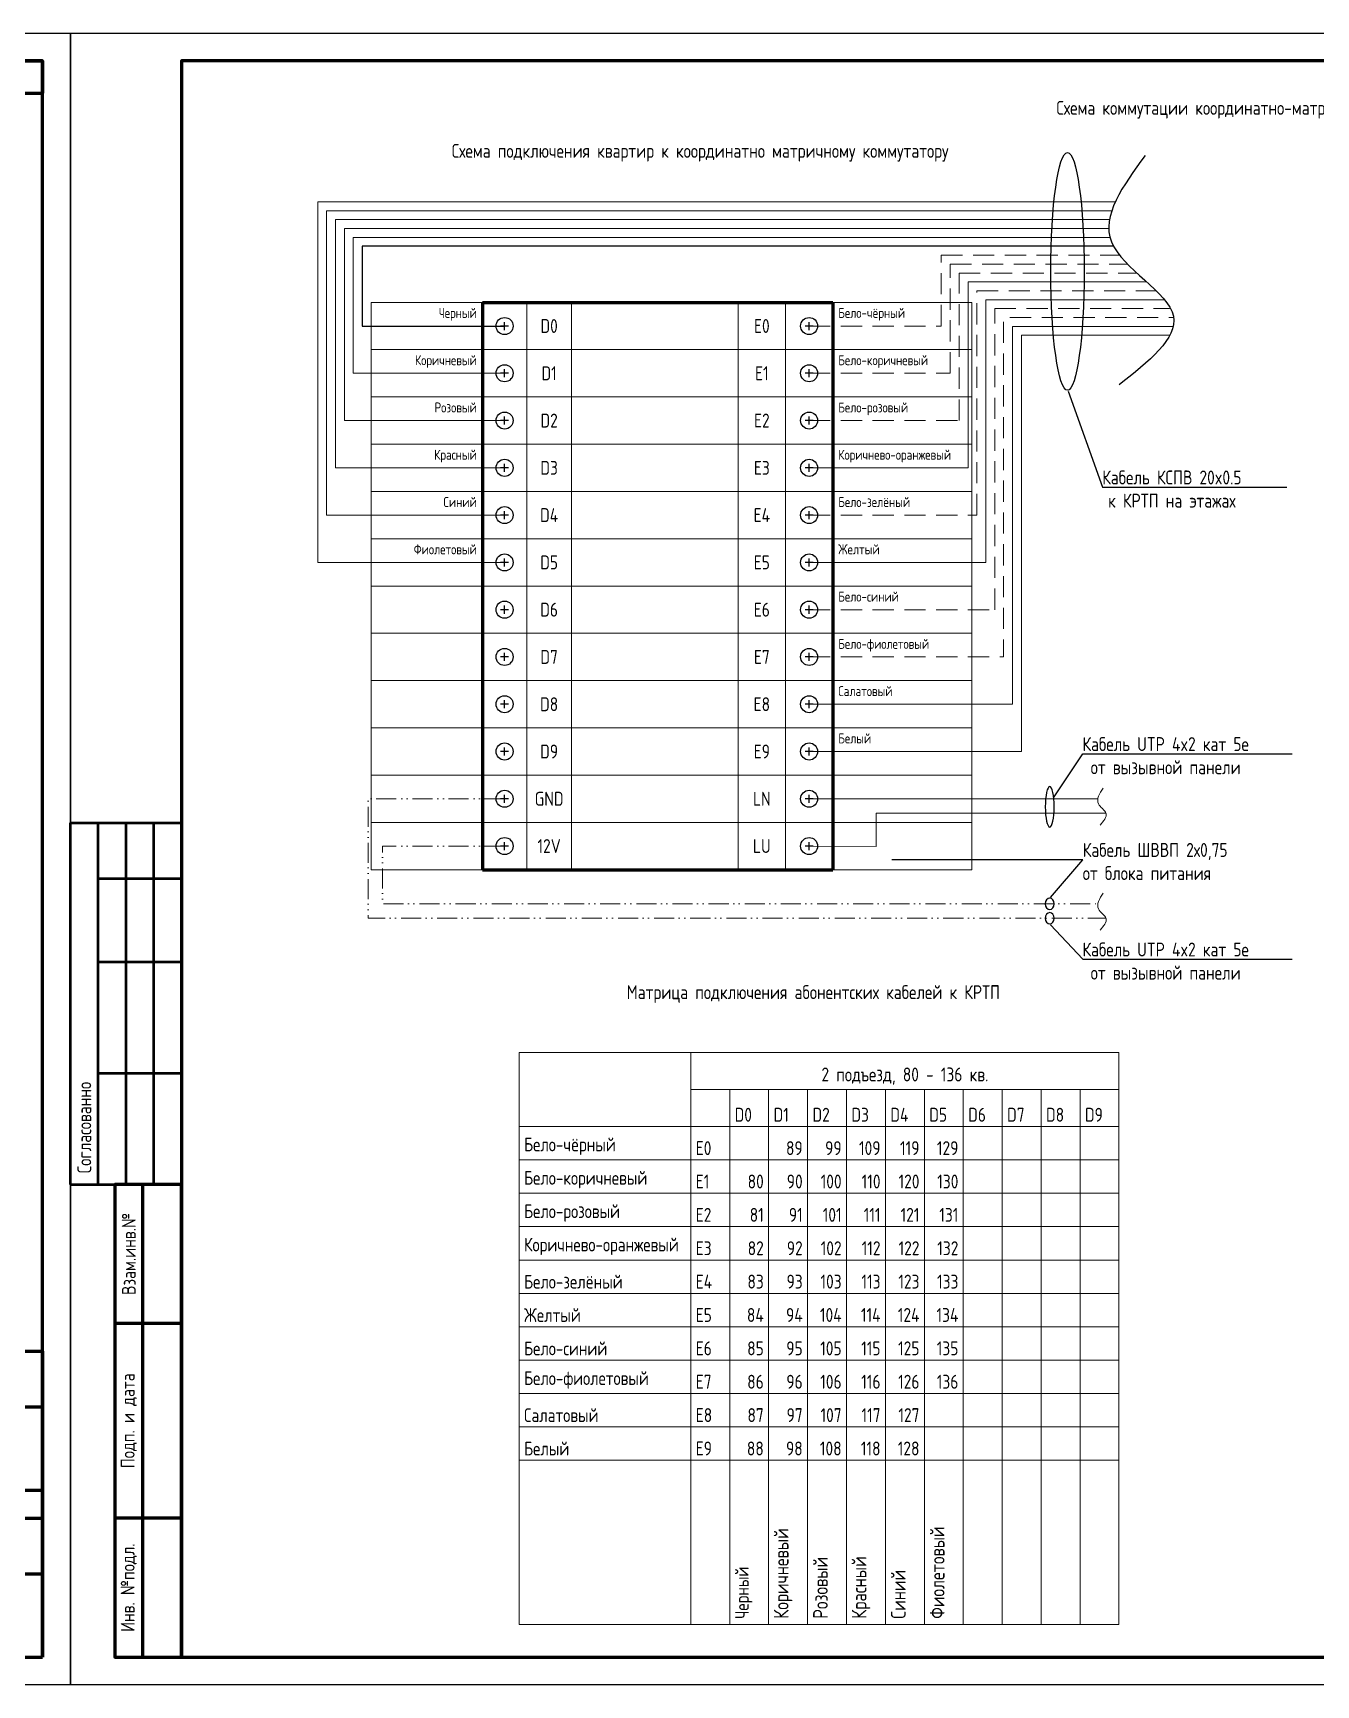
# Model space of a CAD drawing. Header units: millimetres. Extents: x -211 to 10565, y -2293 to 2244.
# Drawn here: x 1974.1 to 2204.8, y 1947.1 to 2244.1 of the extents above; entities that cross this region are included whole.
import ezdxf
from ezdxf import colors
from ezdxf.entities.mleader import LeaderData, LeaderLine
from ezdxf.math import Vec2, Vec3

# ---------------------------------------------------------------- set-up
doc = ezdxf.new("R2010")
doc.units = ezdxf.units.MM
doc.linetypes.add('ACAD_ISO12W100', pattern=[21, 12, -3, 0, -3, 0, -3])
doc.linetypes.add('штриховая', pattern=[19.05, 12.7, -6.35])
doc.layers.add('(034) Оформление_0', color=7, linetype='Continuous', lineweight=9)
for name, color, linetype in [('_', 7, 'Continuous'), ('Планы', 7, 'Continuous'), ('Текст и таблицы', 7, 'Continuous')]:
    doc.layers.add(name, color=color, linetype=linetype)
doc.layers.add('ВЭ', color=7, linetype='Continuous', plot=False)
doc.styles.get("Standard").update_dxf_attribs({"font": 'gost.TTF'})

# ---------------------------------------------------------------- blocks, each defined once
blk = doc.blocks.new('Клема')
at = {"layer": 'Текст и таблицы'}
for p, q in [((0.72, 0), (-0.72, 0)), ((0, -0.72), (0, 0.72))]:
    blk.add_line(p, q, dxfattribs=at)
blk.add_circle((0, 0), 1.53, dxfattribs=at)
blk = doc.blocks.new('*T348')
at = {"layer": '(034) Оформление_0', "lineweight": 60, "transparency": 16777216}
for p, q in [((20, 0), (83, 0)), ((20, 0), (20, -102)), ((83, 0), (83, -102)), ((20, -102), (83, -102))]:
    blk.add_line(p, q, dxfattribs=at)
at = {"layer": '(034) Оформление_0', "lineweight": 9, "transparency": 16777216}
for p, q in [((28, 0), (28, -102)), ((36, 0), (36, -102)), ((66, 0), (66, -102)), ((74.5, 0), (74.5, -102)), ((20, -8.5), (83, -8.5)), ((20, -17), (83, -17)), ((20, -25.5), (83, -25.5)), ((20, -34), (83, -34)), ((20, -42.5), (83, -42.5)), ((20, -51), (83, -51)), ((20, -59.5), (83, -59.5)), ((20, -68), (83, -68)), ((20, -76.5), (83, -76.5)), ((20, -85), (83, -85)), ((20, -93.5), (83, -93.5))]:
    blk.add_line(p, q, dxfattribs=at)
at = {"layer": 'Defpoints', "color": 8, "linetype": 'ByBlock', "lineweight": 0, "transparency": 16777216}
for p, q in [((0, 0), (20, 0)), ((0, 0), (0, -102)), ((83, 0), (108, 0)), ((108, 0), (108, -102)), ((0, -8.5), (20, -8.5)), ((83, -8.5), (108, -8.5)), ((0, -17), (20, -17)), ((83, -17), (108, -17)), ((0, -25.5), (20, -25.5)), ((83, -25.5), (108, -25.5)), ((0, -34), (20, -34)), ((83, -34), (108, -34)), ((0, -42.5), (20, -42.5)), ((83, -42.5), (108, -42.5)), ((0, -51), (20, -51)), ((83, -51), (108, -51)), ((0, -59.5), (20, -59.5)), ((83, -59.5), (108, -59.5)), ((0, -68), (20, -68)), ((83, -68), (108, -68)), ((0, -76.5), (20, -76.5)), ((83, -76.5), (108, -76.5)), ((0, -85), (20, -85)), ((83, -85), (108, -85)), ((0, -93.5), (20, -93.5)), ((83, -93.5), (108, -93.5)), ((0, -102), (20, -102)), ((83, -102), (108, -102))]:
    blk.add_line(p, q, dxfattribs=at)
at = {"layer": '(034) Оформление_0', "color": 0, "transparency": 16777216}
for p in [(24, -4.25), (78.75, -4.25), (24, -12.75), (78.75, -12.75), (24, -21.25), (78.75, -21.25), (24, -29.75), (78.75, -29.75), (24, -38.25), (78.75, -38.25), (24, -46.75), (78.75, -46.75), (24, -55.25), (78.75, -55.25), (24, -63.75), (78.75, -63.75), (24, -72.25), (78.75, -72.25), (24, -80.75), (78.75, -80.75), (24, -89.25), (78.75, -89.25), (24, -97.75), (78.75, -97.75)]:
    blk.add_blockref('Клема', p, dxfattribs=at)
for s, insert, char_height, width, attachment_point in [('{\\fGOST|b0|i0|c0;Черный', (19, -1), 1.8, 18, 3), ('{\\fGOST|b0|i0|c0;Бело-чёрный', (84, -1), 1.8, 23, 1), ('D0', (32, -4.25), 2.5, 8, 5), ('E0', (70.25, -4.25), 2.5, 8.5, 5), ('{\\fGOST|b0|i0|c0;Коричневый', (19, -9.5), 1.8, 18, 3), ('D1', (32, -12.75), 2.5, 8, 5), ('E1', (70.25, -12.75), 2.5, 8.5, 5), ('{\\fGOST|b0|i0|c0;Бело-коричневый', (84, -9.5), 1.8, 23, 1), ('{\\fGOST|b0|i0|c0;Розовый', (19, -18), 1.8, 18, 3), ('D2', (32, -21.25), 2.5, 8, 5), ('E2', (70.25, -21.25), 2.5, 8.5, 5), ('{\\fGOST|b0|i0|c0;Бело-розовый', (84, -18), 1.8, 23, 1), ('{\\fGOST|b0|i0|c0;Красный', (19, -26.5), 1.8, 18, 3), ('{\\fGOST|b0|i0|c0;Коричнево-оранжевый', (84, -26.5), 1.8, 23, 1), ('D3', (32, -29.75), 2.5, 8, 5), ('E3', (70.25, -29.75), 2.5, 8.5, 5), ('{\\fGOST|b0|i0|c0;Синий', (19, -35), 1.8, 18, 3), ('{\\fGOST|b0|i0|c0;Бело-зелёный', (84, -35), 1.8, 23, 1), ('D4', (32, -38.25), 2.5, 8, 5), ('E4', (70.25, -38.25), 2.5, 8.5, 5), ('{\\fGOST|b0|i0|c0;Фиолетовый', (19, -43.5), 1.8, 18, 3), ('{\\fGOST|b0|i0|c0;Желтый', (84, -43.5), 1.8, 23, 1), ('D5', (32, -46.75), 2.5, 8, 5), ('E5', (70.25, -46.75), 2.5, 8.5, 5), ('{\\fGOST|b0|i0|c0;', (19, -52), 1.8, 18, 3), ('{\\fGOST|b0|i0|c0;Бело-синий', (84, -52), 1.8, 23, 1), ('D6', (32, -55.25), 2.5, 8, 5), ('E6', (70.25, -55.25), 2.5, 8.5, 5), ('{\\fGOST|b0|i0|c0;', (19, -60.5), 1.8, 18, 3), ('{\\fGOST|b0|i0|c0;Бело-фиолетовый', (84, -60.5), 1.8, 23, 1), ('D7', (32, -63.75), 2.5, 8, 5), ('E7', (70.25, -63.75), 2.5, 8.5, 5), ('{\\fGOST|b0|i0|c0;', (19, -69), 1.8, 18, 3), ('D8', (32, -72.25), 2.5, 8, 5), ('E8', (70.25, -72.25), 2.5, 8.5, 5), ('{\\fGOST|b0|i0|c0;Салатовый', (84, -69), 1.8, 23, 1), ('{\\fGOST|b0|i0|c0;', (19, -77.5), 1.8, 18, 3), ('D9', (32, -80.75), 2.5, 8, 5), ('E9', (70.25, -80.75), 2.5, 8.5, 5), ('{\\fGOST|b0|i0|c0;Белый', (84, -77.5), 1.8, 23, 1), ('GND', (32, -89.25), 2.5, 8, 5), ('LN', (70.25, -89.25), 2.5, 8.5, 5), ('12V', (32, -97.75), 2.5, 8, 5), ('LU', (70.25, -97.75), 2.5, 8.5, 5)]:
    blk.add_mtext(s, dxfattribs=dict(at, insert=insert, char_height=char_height, width=width, attachment_point=attachment_point))
blk = doc.blocks.new('*T447')
at = {"layer": '(034) Оформление_0', "lineweight": 60, "transparency": 16777216}
for p, q in [((0, 0), (185, 0)), ((0, 0), (0, -55)), ((10, 0), (10, -25)), ((20, 0), (20, -55)), ((30, 0), (30, -25)), ((40, 0), (40, -55)), ((55, 0), (55, -55)), ((65, 0), (65, -55)), ((185, 0), (185, -55)), ((65, -10), (185, -10)), ((0, -20), (65, -20)), ((0, -25), (185, -25)), ((135, -25), (135, -55)), ((150, -25), (150, -40)), ((165, -25), (165, -40)), ((135, -30), (185, -30)), ((65, -40), (185, -40)), ((0, -55), (185, -55))]:
    blk.add_line(p, q, dxfattribs=at)
at = {"layer": '(034) Оформление_0', "transparency": 16777216}
for p, q in [((0, -5), (65, -5)), ((0, -10), (65, -10)), ((0, -15), (65, -15)), ((0, -30), (65, -30)), ((0, -35), (65, -35)), ((0, -40), (65, -40)), ((0, -45), (65, -45)), ((0, -50), (65, -50))]:
    blk.add_line(p, q, dxfattribs=at)
at = {"layer": '(034) Оформление_0', "color": 0, "lineweight": 60, "transparency": 16777216, "attachment_point": 5}
for s, insert, char_height, width in [('2022', (60, -2.5), 2.5, 10), ('{\\fGOST|b0|i0|c0;12-2022-Н/22-ЛГ', (125, -5), 4, 120), ('{\\fGOST|b0|i0|c0;Модернизация мультисервисной сети кабельного вещания и передачи данных с использованием технологий FTTB в городе Новосибирск', (125, -17.5), 2.5, 120), ('Изм.', (5, -22.5), 2.5, 10), ('Кол. уч.', (15, -22.5), 2.5, 10), ('Лист', (25, -22.5), 2.5, 10), ('№ док.', (35, -22.5), 2.5, 10), ('Подп.', (47.5, -22.5), 2.5, 15), ('Дата', (60, -22.5), 2.5, 10), ('Стадия', (142.5, -27.5), 2.5, 15), ('Лист', (157.5, -27.5), 2.5, 15), ('Листов', (175, -27.5), 2.5, 20), ('{\\fGOST|b0|i0|c0;Подключение жилых домов ул. Олеко Дундича, 15, ул. 25 лет Октября, 14;16/1; 16;18; 18/1; 20/1; 20/2', (100, -32.5), 2.5, 70), ('Р', (142.5, -35), 2.82, 15), ('{\\fGOST|b0|i0|c0;', (160, -47.5), 3, 50)]:
    blk.add_mtext(s, dxfattribs=dict(at, insert=insert, char_height=char_height, width=width))
blk = doc.blocks.new('*U446')
at = {"layer": '(034) Оформление_0'}
h = blk.add_hatch(color=256, dxfattribs=at)
h.dxf.hatch_style = 1
edge = h.paths.add_edge_path()
edge.add_arc((-16.96, 7.3), 1, 180, 270, ccw=False)
edge.add_line((-17.96, 7.3), (-17.96, 9.28))
edge.add_arc((-16.96, 9.28), 1, 90, 180, ccw=False)
edge.add_line((-16.96, 10.28), (-14.55, 10.28))
edge.add_arc((-14.55, 9.28), 1, 0, 90, ccw=False)
edge.add_line((-13.55, 9.28), (-13.55, 7.3))
edge.add_arc((-14.55, 7.3), 1, -90, 0, ccw=False)
edge.add_line((-14.55, 6.3), (-16.96, 6.3))
edge = h.paths.add_edge_path()
edge.add_line((-30.35, 4.79), (-31.65, 4.79))
edge.add_arc((-31.65, 5.79), 1, 180, 270, ccw=False)
edge.add_line((-32.65, 5.79), (-32.65, 7.76))
edge.add_arc((-31.65, 7.76), 1, 90, 180, ccw=False)
edge.add_line((-31.65, 8.76), (-27.84, 8.76))
edge.add_arc((-27.84, 7.76), 1, 0, 90, ccw=False)
edge.add_line((-26.84, 7.76), (-26.84, 5.79))
edge.add_arc((-27.84, 5.79), 1, 270, 360, ccw=False)
edge.add_line((-27.84, 4.79), (-29.13, 4.79))
edge.add_line((-29.13, 4.79), (-29.13, 4.46))
edge.add_line((-29.13, 4.46), (-30.35, 4.46))
edge.add_line((-30.35, 4.46), (-30.35, 4.79))
edge = h.paths.add_edge_path()
edge.add_arc((-36.61, 5.79), 1, 180, 270, ccw=False)
edge.add_line((-37.61, 5.79), (-37.61, 7.76))
edge.add_arc((-36.61, 7.76), 1, 90, 180, ccw=False)
edge.add_line((-36.61, 8.76), (-34.2, 8.76))
edge.add_arc((-34.2, 7.76), 1, 0, 90, ccw=False)
edge.add_line((-33.2, 7.76), (-33.2, 5.79))
edge.add_arc((-34.2, 5.79), 1, -90, 0, ccw=False)
edge.add_line((-34.2, 4.79), (-36.61, 4.79))
h.paths.add_polyline_path([(-12.99, 6.29), (-11.77, 6.29), (-11.77, 8.73), (-10.81, 7.61), (-9.85, 8.73), (-9.85, 6.29), (-8.63, 6.29), (-8.63, 10.28), (-9.86, 10.28), (-10.81, 9.16), (-11.76, 10.28), (-12.99, 10.28)])
h.paths.add_polyline_path([(-22.53, 5.91), (-8.58, 5.91), (-8.58, 4.79), (-22.53, 4.79)])
h.paths.add_polyline_path([(-16.69, 7.39), (-14.82, 7.39), (-14.82, 9.19), (-16.69, 9.19)], flags=16)
h.paths.add_polyline_path([(-18.51, 10.18), (-19.71, 8.39), (-18.51, 6.3), (-19.78, 6.3), (-20.98, 8.39), (-19.78, 10.18)])
h.paths.add_polyline_path([(-25.24, 7.22), (-24.02, 7.22), (-24.02, 4.79), (-25.24, 4.79)])
h.paths.add_polyline_path([(-26.5, 8.76), (-22.76, 8.76), (-22.76, 7.65), (-26.5, 7.65)], flags=17)
h.paths.add_polyline_path([(-29.13, 5.97), (-28.02, 5.97), (-28.02, 7.58), (-31.47, 7.58), (-31.47, 5.97), (-30.35, 5.97), (-30.35, 7.22), (-29.13, 7.22)], flags=16)
h.paths.add_polyline_path([(-36.34, 5.87), (-34.47, 5.87), (-34.47, 7.68), (-36.34, 7.68)], flags=16)
h.paths.add_polyline_path([(-40.34, 8.76), (-40.34, 5.84), (-37.9, 5.84), (-37.9, 4.79), (-41.42, 4.79), (-41.42, 8.76)])
edge = h.paths.add_edge_path()
edge.add_line((-22.53, 9.12), (-41.42, 9.12))
edge.add_line((-41.42, 9.12), (-41.42, 9.65))
edge.add_arc((-40.92, 9.65), 0.5, 90, 180, ccw=False)
edge.add_line((-40.92, 10.15), (-21.29, 10.15))
edge.add_line((-21.29, 10.15), (-21.29, 6.3))
edge.add_line((-21.29, 6.3), (-22.53, 6.3))
edge.add_line((-22.53, 6.3), (-22.53, 9.12))
for points in [[(-22.53, 9.12), (-41.42, 9.12), (-41.42, 9.65, -0.414214), (-40.92, 10.15), (-21.29, 10.15)], [(-16.96, 6.3, -0.414214), (-17.96, 7.3), (-17.96, 9.28, -0.414214), (-16.96, 10.28), (-14.55, 10.28, -0.414214), (-13.55, 9.28), (-13.55, 7.3, -0.414214), (-14.55, 6.3), (-16.96, 6.3)], [(-36.61, 4.79, -0.414214), (-37.61, 5.79), (-37.61, 7.76, -0.414214), (-36.61, 8.76), (-34.2, 8.76, -0.414214), (-33.2, 7.76), (-33.2, 5.79, -0.414214), (-34.2, 4.79), (-36.61, 4.79)]]:
    blk.add_lwpolyline(points, format="xyb", dxfattribs=at)
for points in [[(-21.29, 10.15), (-21.29, 6.3), (-22.53, 6.3), (-22.53, 9.12)], [(-40.34, 8.76), (-40.34, 5.84), (-37.9, 5.84), (-37.9, 4.79), (-41.42, 4.79), (-41.42, 8.76), (-40.34, 8.76)]]:
    blk.add_lwpolyline(points, dxfattribs=at)
for points in [[(-18.51, 10.18), (-19.71, 8.39), (-18.51, 6.3), (-19.78, 6.3), (-20.98, 8.39), (-19.78, 10.18)], [(-16.69, 7.39), (-14.82, 7.39), (-14.82, 9.19), (-16.69, 9.19)], [(-12.99, 6.29), (-11.77, 6.29), (-11.77, 8.73), (-10.81, 7.61), (-9.85, 8.73), (-9.85, 6.29), (-8.63, 6.29), (-8.63, 10.28), (-9.86, 10.28), (-10.81, 9.16), (-11.76, 10.28), (-12.99, 10.28)], [(-36.34, 5.87), (-34.47, 5.87), (-34.47, 7.68), (-36.34, 7.68)], [(-29.13, 5.97), (-28.02, 5.97), (-28.02, 7.58), (-31.47, 7.58), (-31.47, 5.97), (-30.35, 5.97), (-30.35, 7.22), (-29.13, 7.22)], [(-26.5, 8.76), (-22.76, 8.76), (-22.76, 7.65), (-26.5, 7.65)], [(-25.24, 7.22), (-24.02, 7.22), (-24.02, 4.79), (-25.24, 4.79)], [(-22.53, 5.91), (-8.58, 5.91), (-8.58, 4.79), (-22.53, 4.79)]]:
    blk.add_lwpolyline(points, close=True, dxfattribs=at)
blk.add_lwpolyline([(-30.35, 4.79), (-31.65, 4.79, -0.414214), (-32.65, 5.79), (-32.65, 7.76, -0.414214), (-31.65, 8.76), (-27.84, 8.76, -0.414214), (-26.84, 7.76), (-26.84, 5.79, -0.414214), (-27.84, 4.79), (-29.13, 4.79), (-29.13, 4.46), (-30.35, 4.46)], format="xyb", close=True, dxfattribs=at)
blk.add_blockref('*T447', (-185, 55))
blk = doc.blocks.new('*T314')
at = {"layer": '(034) Оформление_0', "color": 0, "lineweight": 50, "transparency": 16777216}
for p, q in [((0, 0), (0, 65)), ((0, 65), (20, 65)), ((5, 0), (5, 65)), ((10, 0), (10, 65)), ((15, 0), (15, 65)), ((20, 0), (20, 65)), ((5, 55), (20, 55)), ((5, 40), (20, 40)), ((5, 20), (20, 20)), ((0, 0), (20, 0))]:
    blk.add_line(p, q, dxfattribs=at)
at = {"layer": '(034) Оформление_0', "color": 0, "transparency": 16777216, "insert": (2.5, 2), "char_height": 2.5, "width": 61, "attachment_point": 4, "rotation": 90}
blk.add_mtext('Согласованно', dxfattribs=at)
blk = doc.blocks.new('*T315')
at = {"lineweight": 60, "transparency": 16777216}
for p, q in [((0, 0), (9.69, 0)), ((0, 0), (0, -5.814)), ((9.69, 0), (9.69, -5.814)), ((0, -5.814), (9.69, -5.814))]:
    blk.add_line(p, q, dxfattribs=at)
at = {"color": 0, "transparency": 16777216, "insert": (4.845, -2.907), "char_height": 2.5, "width": 9.69, "attachment_point": 5}
blk.add_mtext('#', dxfattribs=at)
blk = doc.blocks.new('*U313')
at = {"layer": '(034) Оформление_0', "lineweight": 60}
for p, q in [((13, 5), (13, 90)), ((20, 65), (8, 65)), ((20, 30), (8, 30))]:
    blk.add_line(p, q, dxfattribs=at)
at = {"layer": '(034) Оформление_0'}
blk.add_lwpolyline([(420, 297), (0, 297), (0, 0), (420, 0)], close=True, dxfattribs=at)
at = {"layer": '(034) Оформление_0', "lineweight": 60}
for points in [[(415, 5), (415, 292), (20, 292), (20, 5)], [(20, 90), (8, 90), (8, 5), (20, 5)]]:
    blk.add_lwpolyline(points, close=True, dxfattribs=at)
for name, p in [('*T315', (405.31, 292)), ('*T314', (0, 90)), ('*U446', (415, 5))]:
    blk.add_blockref(name, p)
at = {"layer": '(034) Оформление_0', "char_height": 2.5, "attachment_point": 5, "rotation": 90}
for s, insert in [('Взам.инв.№', (10.5, 77.5)), ('Подп. и дата', (10.5, 47.5)), ('Инв. №подл.', (10.5, 17.5))]:
    blk.add_mtext(s, dxfattribs=dict(at, insert=insert))
at = {"insert": (397.5, 2.5), "char_height": 2.5, "width": 35, "attachment_point": 5}
blk.add_mtext('Формат А3', dxfattribs=at)
blk = doc.blocks.new('*T317')
at = {"layer": '(034) Оформление_0', "color": 0, "lineweight": 50, "transparency": 16777216}
for p, q in [((0, 0), (0, 65)), ((0, 65), (20, 65)), ((5, 0), (5, 65)), ((10, 0), (10, 65)), ((15, 0), (15, 65)), ((20, 0), (20, 65)), ((5, 55), (20, 55)), ((5, 40), (20, 40)), ((5, 20), (20, 20)), ((0, 0), (20, 0))]:
    blk.add_line(p, q, dxfattribs=at)
at = {"layer": '(034) Оформление_0', "color": 0, "transparency": 16777216, "insert": (2.5, 2), "char_height": 2.5, "width": 61, "attachment_point": 4, "rotation": 90}
blk.add_mtext('Согласованно', dxfattribs=at)
blk = doc.blocks.new('*T318')
at = {"lineweight": 60, "transparency": 16777216}
for p, q in [((0, 0), (9.69, 0)), ((0, 0), (0, -5.814)), ((9.69, 0), (9.69, -5.814)), ((0, -5.814), (9.69, -5.814))]:
    blk.add_line(p, q, dxfattribs=at)
at = {"color": 0, "transparency": 16777216, "insert": (4.845, -2.907), "char_height": 2.5, "width": 9.69, "attachment_point": 5}
blk.add_mtext('#', dxfattribs=at)
blk = doc.blocks.new('*U316')
at = {"layer": '(034) Оформление_0', "lineweight": 60}
for p, q in [((13, 5), (13, 90)), ((20, 65), (8, 65)), ((20, 30), (8, 30))]:
    blk.add_line(p, q, dxfattribs=at)
at = {"layer": '(034) Оформление_0'}
blk.add_lwpolyline([(420, 297), (0, 297), (0, 0), (420, 0)], close=True, dxfattribs=at)
at = {"layer": '(034) Оформление_0', "lineweight": 60}
for points in [[(415, 5), (415, 292), (20, 292), (20, 5)], [(20, 90), (8, 90), (8, 5), (20, 5)]]:
    blk.add_lwpolyline(points, close=True, dxfattribs=at)
for name, p in [('*T318', (405.31, 292)), ('*T317', (0, 90)), ('*U446', (415, 5))]:
    blk.add_blockref(name, p)
at = {"layer": '(034) Оформление_0', "char_height": 2.5, "attachment_point": 5, "rotation": 90}
for s, insert in [('Взам.инв.№', (10.5, 77.5)), ('Подп. и дата', (10.5, 47.5)), ('Инв. №подл.', (10.5, 17.5))]:
    blk.add_mtext(s, dxfattribs=dict(at, insert=insert))
at = {"insert": (397.5, 2.5), "char_height": 2.5, "width": 35, "attachment_point": 5}
blk.add_mtext('Формат А3', dxfattribs=at)
blk = doc.blocks.new('*T342')
at = {"layer": '(034) Оформление_0', "lineweight": 9, "transparency": 16777216}
for p, q in [((0, 0), (30.87, 0)), ((0, 0), (0, -102.8)), ((107.87, 0), (107.87, -102.8)), ((30.87, -6.65), (30.87, -13.3)), ((37.87, -6.65), (107.87, -6.65)), ((51.87, -6.65), (51.87, -102.8)), ((58.87, -6.65), (58.87, -102.8)), ((65.87, -6.65), (65.87, -102.8)), ((72.87, -6.65), (72.87, -102.8)), ((79.87, -6.65), (79.87, -102.8)), ((86.87, -6.65), (86.87, -102.8)), ((93.87, -6.65), (93.87, -102.8)), ((100.87, -6.65), (100.87, -102.8)), ((0, -13.3), (30.87, -13.3)), ((37.87, -13.3), (107.87, -13.3)), ((44.87, -13.3), (44.87, -102.8)), ((0, -19.3), (30.87, -19.3)), ((93.87, -19.3), (107.87, -19.3)), ((0, -25.3), (37.87, -25.3)), ((37.87, -25.3), (37.87, -31.3)), ((93.87, -25.3), (107.87, -25.3)), ((0, -31.3), (30.87, -31.3)), ((93.87, -31.3), (107.87, -31.3)), ((0, -37.3), (37.87, -37.3)), ((93.87, -37.3), (107.87, -37.3)), ((0, -43.3), (30.87, -43.3)), ((93.87, -43.3), (107.87, -43.3)), ((0, -49.3), (37.87, -49.3)), ((93.87, -49.3), (107.87, -49.3)), ((0, -55.3), (30.87, -55.3)), ((93.87, -55.3), (107.87, -55.3)), ((0, -61.3), (37.87, -61.3)), ((93.87, -61.3), (107.87, -61.3)), ((0, -67.3), (30.87, -67.3)), ((93.87, -67.3), (107.87, -67.3)), ((0, -73.3), (44.87, -73.3)), ((30.87, -73.3), (30.87, -102.8)), ((37.87, -73.3), (37.87, -102.8)), ((93.87, -73.3), (107.87, -73.3)), ((0, -102.8), (107.87, -102.8))]:
    blk.add_line(p, q, dxfattribs=at)
at = {"layer": '(034) Оформление_0', "lineweight": 15, "transparency": 16777216}
for p, q in [((30.87, 0), (107.87, 0)), ((30.87, 0), (30.87, -6.65)), ((30.87, -6.65), (37.87, -6.65)), ((37.87, -6.65), (37.87, -25.3)), ((44.87, -6.65), (44.87, -13.3)), ((30.87, -13.3), (37.87, -13.3)), ((30.87, -13.3), (30.87, -73.3)), ((30.87, -19.3), (93.87, -19.3)), ((37.87, -25.3), (93.87, -25.3)), ((30.87, -31.3), (93.87, -31.3)), ((37.87, -31.3), (37.87, -73.3)), ((37.87, -37.3), (93.87, -37.3)), ((30.87, -43.3), (93.87, -43.3)), ((37.87, -49.3), (93.87, -49.3)), ((30.87, -55.3), (93.87, -55.3)), ((37.87, -61.3), (93.87, -61.3)), ((30.87, -67.3), (93.87, -67.3)), ((44.87, -73.3), (93.87, -73.3))]:
    blk.add_line(p, q, dxfattribs=at)
at = {"layer": '(034) Оформление_0', "transparency": 16777216, "char_height": 2.5}
for s, insert, width, attachment_point in [('2 подъезд, 80 - 136 кв.', (69.37, -5.77), 75.2452, 8), ('D0', (38.75, -12.43), 5.2452, 7), ('D1', (45.75, -12.43), 5.2452, 7), ('D2', (52.75, -12.43), 5.2452, 7), ('D3', (59.75, -12.43), 5.2452, 7), ('D4', (66.75, -12.43), 5.2452, 7), ('D5', (73.75, -12.43), 5.2452, 7), ('D6', (80.75, -12.43), 5.2452, 7), ('D7', (87.75, -12.43), 5.2452, 7), ('D8', (94.75, -12.43), 5.2452, 7), ('D9', (101.75, -12.43), 5.2452, 7), ('E0', (31.75, -18.43), 5.2452, 7), ('89', (50.99, -18.43), 5.2452, 9), ('99', (57.99, -18.43), 5.2452, 9), ('109', (64.99, -18.43), 5.2452, 9), ('119', (71.99, -18.43), 5.2452, 9), ('129', (78.99, -18.43), 5.2452, 9), ('E1', (31.75, -24.43), 5.2452, 7), ('80', (43.99, -24.43), 5.2452, 9), ('90', (50.99, -24.43), 5.2452, 9), ('100', (57.99, -24.43), 5.2452, 9), ('110', (64.99, -24.43), 5.2452, 9), ('120', (71.99, -24.43), 5.2452, 9), ('130', (78.99, -24.43), 5.2452, 9), ('E2', (31.75, -30.43), 5.2452, 7), ('81', (43.99, -30.43), 5.2452, 9), ('91', (50.99, -30.43), 5.2452, 9), ('101', (57.99, -30.43), 5.2452, 9), ('111', (64.99, -30.43), 5.2452, 9), ('121', (71.99, -30.43), 5.2452, 9), ('131', (78.99, -30.43), 5.2452, 9), ('E3', (31.75, -36.43), 5.2452, 7), ('82', (43.99, -36.43), 5.2452, 9), ('92', (50.99, -36.43), 5.2452, 9), ('102', (57.99, -36.43), 5.2452, 9), ('112', (64.99, -36.43), 5.2452, 9), ('122', (71.99, -36.43), 5.2452, 9), ('132', (78.99, -36.43), 5.2452, 9), ('E4', (31.75, -42.43), 5.2452, 7), ('83', (43.99, -42.43), 5.2452, 9), ('93', (50.99, -42.43), 5.2452, 9), ('103', (57.99, -42.43), 5.2452, 9), ('113', (64.99, -42.43), 5.2452, 9), ('123', (71.99, -42.43), 5.2452, 9), ('133', (78.99, -42.43), 5.2452, 9), ('E5', (31.75, -48.43), 5.2452, 7), ('84', (43.99, -48.43), 5.2452, 9), ('94', (50.99, -48.43), 5.2452, 9), ('104', (57.99, -48.43), 5.2452, 9), ('114', (64.99, -48.43), 5.2452, 9), ('124', (71.99, -48.43), 5.2452, 9), ('134', (78.99, -48.43), 5.2452, 9), ('E6', (31.75, -54.43), 5.2452, 7), ('85', (43.99, -54.43), 5.2452, 9), ('95', (50.99, -54.43), 5.2452, 9), ('105', (57.99, -54.43), 5.2452, 9), ('115', (64.99, -54.43), 5.2452, 9), ('125', (71.99, -54.43), 5.2452, 9), ('135', (78.99, -54.43), 5.2452, 9), ('E7', (31.75, -60.43), 5.2452, 7), ('86', (43.99, -60.43), 5.2452, 9), ('96', (50.99, -60.43), 5.2452, 9), ('106', (57.99, -60.43), 5.2452, 9), ('116', (64.99, -60.43), 5.2452, 9), ('126', (71.99, -60.43), 5.2452, 9), ('136', (78.99, -60.43), 5.2452, 9), ('E8', (31.75, -66.43), 5.2452, 7), ('87', (43.99, -66.43), 5.2452, 9), ('97', (50.99, -66.43), 5.2452, 9), ('107', (57.99, -66.43), 5.2452, 9), ('117', (64.99, -66.43), 5.2452, 9), ('127', (71.99, -66.43), 5.2452, 9), ('E9', (31.75, -72.43), 5.2452, 7), ('88', (43.99, -72.43), 5.2452, 9), ('98', (50.99, -72.43), 5.2452, 9), ('108', (57.99, -72.43), 5.2452, 9), ('118', (64.99, -72.43), 5.2452, 9), ('128', (71.99, -72.43), 5.2452, 9)]:
    blk.add_mtext(s, dxfattribs=dict(at, insert=insert, width=width, attachment_point=attachment_point))
at = {"layer": '(034) Оформление_0', "color": 0, "transparency": 16777216, "char_height": 2.4694, "width": 29.1168, "attachment_point": 7}
for s, insert in [('{\\fGOST|b0|i0|c0;Бело-чёрный', (0.88, -18.43)), ('{\\fGOST|b0|i0|c0;Бело-коричневый', (0.88, -24.43)), ('{\\fGOST|b0|i0|c0;Бело-розовый', (0.88, -30.43)), ('{\\fGOST|b0|i0|c0;Коричнево-оранжевый', (0.88, -36.43)), ('{\\fGOST|b0|i0|c0;Бело-зелёный', (0.88, -42.43)), ('{\\fGOST|b0|i0|c0;Желтый', (0.88, -48.43)), ('{\\fGOST|b0|i0|c0;Бело-синий', (0.88, -54.43)), ('{\\fGOST|b0|i0|c0;Бело-фиолетовый', (0.88, -60.43)), ('{\\fGOST|b0|i0|c0;Салатовый', (0.88, -66.43)), ('{\\fGOST|b0|i0|c0;Белый', (0.88, -72.43))]:
    blk.add_mtext(s, dxfattribs=dict(at, insert=insert))
at = {"layer": '(034) Оформление_0', "color": 0, "transparency": 16777216, "width": 27.5016, "attachment_point": 7, "rotation": 90}
for s, insert, char_height in [('{\\fGOST|b0|i0|c0;Коричневый', (49.16, -101.8), 2.6323), ('{\\fGOST|b0|i0|c0;Фиолетовый', (76.5, -101.8), 2.6323), ('{\\fGOST|b0|i0|c0;Розовый', (55.5, -101.8), 2.6323), ('{\\fGOST|b0|i0|c0;Красный', (63.16, -101.8), 2.6323), ('{\\fGOST|b0|i0|c0;Черный', (41.96, -101.8), 2.4694), ('{\\fGOST|b0|i0|c0;Синий', (69.5, -101.8), 2.6323), ('{\\fGOST|b0|i0|c0;', (83.5, -101.8), 2.6323), ('{\\fGOST|b0|i0|c0;', (90.5, -101.8), 2.6323), ('{\\fGOST|b0|i0|c0;', (97.5, -101.8), 2.6323), ('{\\fGOST|b0|i0|c0;', (104.5, -101.8), 2.6323)]:
    blk.add_mtext(s, dxfattribs=dict(at, insert=insert, char_height=char_height))

msp = doc.modelspace()

# ---------------------------------------------------------------- linework, layer by layer
msp.add_lwpolyline([(2288.99, 2110.69), (2288.99, 2211.06), (2194.94, 2211.06), (2168.43, 2205.77), (2033.32, 2205.77), (2033.32, 2191.44), (2058.94, 2191.44)])
at = {"layer": '_', "color": 212, "linetype": 'Continuous', "lineweight": 0, "ltscale": 0.3}
msp.add_lwpolyline([(2302.31, 2217.37), (2194.94, 2217.37)], dxfattribs=at)
at = {"layer": '_', "color": 5, "linetype": 'Continuous', "lineweight": 0, "ltscale": 0.3}
for points in [[(2302.31, 2216.67), (2194.94, 2216.67)], [(2291.79, 2110.69), (2291.79, 2213.86), (2194.94, 2213.86), (2168.13, 2212.17), (2026.92, 2212.17), (2026.92, 2157.44), (2058.94, 2157.44)]]:
    msp.add_lwpolyline(points, dxfattribs=at)
at = {"layer": '_', "color": 6, "lineweight": 0, "ltscale": 0.3}
msp.add_lwpolyline([(2292.49, 2110.69), (2292.49, 2214.56), (2194.94, 2214.56), (2168.77, 2213.77), (2025.32, 2213.77), (2025.32, 2148.94), (2058.94, 2148.94)], dxfattribs=at)
at = {"layer": '_', "color": 1, "linetype": 'Continuous', "lineweight": 0, "ltscale": 0.3}
msp.add_lwpolyline([(2291.09, 2110.69), (2291.09, 2213.16), (2194.94, 2213.16), (2167.72, 2210.57), (2028.52, 2210.57), (2028.52, 2165.94), (2058.94, 2165.94)], dxfattribs=at)
at = {"layer": '_', "color": 230, "linetype": 'Continuous', "lineweight": 0, "ltscale": 0.3}
msp.add_lwpolyline([(2290.39, 2110.69), (2290.39, 2212.46), (2194.94, 2212.46), (2167.58, 2208.97), (2030.12, 2208.97), (2030.12, 2174.44), (2058.94, 2174.44)], dxfattribs=at)
at = {"layer": '_', "color": 42, "linetype": 'Continuous', "lineweight": 0, "ltscale": 0.3}
for points in [[(2289.69, 2110.69), (2289.69, 2211.76), (2194.94, 2211.76), (2167.8, 2207.37), (2031.72, 2207.37), (2031.72, 2182.94), (2058.94, 2182.94)], [(2113.69, 2165.94), (2142.27, 2165.94), (2142.27, 2199.37), (2174.38, 2199.37), (2194.94, 2208.25), (2298.1, 2208.25), (2298.1, 2110.69)]]:
    msp.add_lwpolyline(points, dxfattribs=at)
at = {"layer": '_', "linetype": 'штриховая', "lineweight": 0, "ltscale": 0.3}
msp.add_lwpolyline([(2113.69, 2191.44), (2137.47, 2191.44), (2137.47, 2204.17), (2169.51, 2204.17), (2194.94, 2210.36), (2296, 2210.36), (2296, 2110.69)], dxfattribs=at)
at = {"layer": '_', "color": 42, "linetype": 'штриховая', "lineweight": 0, "ltscale": 0.3}
msp.add_lwpolyline([(2113.69, 2182.94), (2139.07, 2182.94), (2139.07, 2202.57), (2170.93, 2202.57), (2194.94, 2209.65), (2296.7, 2209.65), (2296.7, 2110.69)], dxfattribs=at)
at = {"layer": '_', "color": 230, "linetype": 'штриховая', "lineweight": 0, "ltscale": 0.3}
msp.add_lwpolyline([(2113.69, 2174.44), (2140.67, 2174.44), (2140.67, 2200.97), (2172.61, 2200.97), (2194.94, 2208.95), (2297.4, 2208.95), (2297.4, 2110.69)], dxfattribs=at)
at = {"layer": '_', "color": 30, "linetype": 'штриховая', "lineweight": 0, "ltscale": 0.3}
msp.add_lwpolyline([(2113.69, 2165.94), (2142.27, 2165.94), (2142.27, 2199.37), (2174.38, 2199.37), (2194.94, 2208.25), (2298.1, 2208.25), (2298.1, 2110.69)], dxfattribs=at)
at = {"layer": '_', "color": 96, "linetype": 'штриховая', "lineweight": 0, "ltscale": 0.3}
msp.add_lwpolyline([(2113.69, 2157.44), (2143.87, 2157.44), (2143.87, 2197.77), (2176.1, 2197.77), (2194.94, 2207.55), (2298.8, 2207.55), (2298.8, 2110.69)], dxfattribs=at)
at = {"layer": '_', "color": 2, "linetype": 'Continuous', "lineweight": 0, "ltscale": 0.3, "flags": 128}
msp.add_lwpolyline([(2113.69, 2148.94), (2145.47, 2148.94), (2145.47, 2196.17), (2177.6, 2196.17), (2194.94, 2206.85), (2299.5, 2206.85), (2299.5, 2110.69)], dxfattribs=at)
at = {"layer": '_', "color": 5, "linetype": 'штриховая', "lineweight": 0, "ltscale": 0.3}
msp.add_lwpolyline([(2113.69, 2140.44), (2147.07, 2140.44), (2147.07, 2194.57), (2178.7, 2194.57), (2194.94, 2206.15), (2300.21, 2206.15), (2300.21, 2110.69)], dxfattribs=at)
at = {"layer": '_', "color": 212, "linetype": 'штриховая', "lineweight": 0, "ltscale": 0.3, "flags": 128}
msp.add_lwpolyline([(2113.69, 2131.94), (2148.67, 2131.94), (2148.67, 2192.97), (2179.25, 2192.97), (2194.94, 2205.45), (2300.91, 2205.45), (2300.91, 2110.69)], dxfattribs=at)
at = {"layer": '_', "color": 3, "linetype": 'Continuous', "lineweight": 0, "ltscale": 0.3, "flags": 128}
msp.add_lwpolyline([(2113.69, 2123.44), (2150.27, 2123.44), (2150.27, 2191.37), (2179.17, 2191.37), (2194.94, 2204.75), (2301.61, 2204.75), (2301.61, 2110.69)], dxfattribs=at)
at = {"layer": '_', "linetype": 'Continuous', "lineweight": 0, "ltscale": 0.3, "flags": 128}
for points in [[(2113.69, 2114.94), (2151.87, 2114.94), (2151.87, 2189.77), (2178.56, 2189.77), (2194.94, 2204.05), (2302.31, 2204.05), (2302.31, 2110.69)], [(2113.69, 2106.44), (2165.63, 2106.44)], [(2113.69, 2097.94), (2125.78, 2097.86), (2125.78, 2103.84), (2167.08, 2103.84)]]:
    msp.add_lwpolyline(points, dxfattribs=at)
at = {"layer": '_', "color": 30, "linetype": 'ACAD_ISO12W100', "lineweight": 0, "ltscale": 0.3, "flags": 128}
msp.add_lwpolyline([(2058.94, 2106.44), (2034.38, 2106.44), (2034.38, 2084.95), (2167.08, 2084.95)], dxfattribs=at)
at = {"layer": '_', "color": 34, "linetype": 'ACAD_ISO12W100', "lineweight": 0, "ltscale": 0.3, "flags": 128}
msp.add_lwpolyline([(2058.94, 2097.94), (2036.98, 2097.94), (2036.98, 2087.55), (2165.63, 2087.55)], dxfattribs=at)
at = {"layer": '_', "linetype": 'Continuous', "lineweight": 0, "ltscale": 5}
for points in [[(2166.56, 2108.37), (2165.72, 2105.54), (2167.09, 2103.8), (2166.03, 2101.72)], [(2166.56, 2089.47), (2165.72, 2086.65), (2167.09, 2084.91), (2166.03, 2082.83)]]:
    msp.add_spline(points, degree=3, dxfattribs=at)
at = {"layer": 'ВЭ'}
msp.add_lwpolyline([(1560.85, 2244.11), (1980.85, 2244.11), (1980.85, 1947.11), (1560.85, 1947.11)], close=True, dxfattribs=at)
at = {"layer": 'Планы'}
msp.add_ellipse((2160.16, 2201.26), major_axis=(0, -21.38), ratio=0.140585, dxfattribs=at)
at = {"layer": 'Планы', "extrusion": (0, 0, -1)}
for centre, major_axis, ratio in [((2156.97, 2105), (0, -3.65), 0.221496), ((2156.97, 2087.55), (0, -1.02), 0.794125), ((2156.97, 2084.95), (0, -1.02), 0.794125)]:
    msp.add_ellipse(centre, major_axis=major_axis, ratio=ratio, dxfattribs=at)

# ---------------------------------------------------------------- block references
at = {"layer": '(034) Оформление_0'}
msp.add_blockref('*U313', (1560.85, 1947.11), dxfattribs=at)
for name, p in [('*T348', (2034.94, 2195.69)), ('*T342', (2061.55, 2060.81))]:
    msp.add_blockref(name, p)

# ---------------------------------------------------------------- texts
at = {"layer": '(034) Оформление_0', "lineweight": 0, "char_height": 2.5}
for s, width, insert, attachment_point in [('Схема коммутации координатно-матричного коммутатора.', 265.6966, (2195.46, 2231.91), 2), ('Схема подключения квартир к координатно матричному коммутатору', 123.2092, (2049.43, 2224.18), 1), ('\\pi6.62007;Матрица подключения абонентских кабелей к КРТП', 77.3641, (2074.27, 2072.92), 1)]:
    msp.add_mtext_dynamic_manual_height_columns(s, width=width, gutter_width=23.82, heights=[0], dxfattribs=dict(at, insert=insert, attachment_point=attachment_point))

# ---------------------------------------------------------------- leaders
at = {"layer": '(034) Оформление_0', "linetype": 'Continuous', "lineweight": 0, "ltscale": 5}
ml = msp.add_multileader_mtext('Standard', dxfattribs=at)
ml.set_content('Кабель UTP 4x2 кат 5е \\Pот вызывной панели', color=256)
ml.set_leader_properties()
ml.build(insert=Vec2(0, 0))
ml.multileader.update_dxf_attribs({"text_left_attachment_type": 6, "text_right_attachment_type": 6, "dogleg_length": 0, "arrow_head_size": 0.18})
ctx = ml.context
ctx.base_point, ctx.char_height, ctx.arrow_head_size, ctx.landing_gap_size, ctx.plane_origin = Vec3(2162.9, 2114.52), 2.5, 0.18, 0, Vec3(2163.29, 2117.3)
ctx.left_attachment, ctx.right_attachment, ctx.text_align_type = 6, 6, 1
notes = []
notes.append((ctx, [(1, (1, 1, 0), (2162.9, 2114.52), (1, 0), 0, [(0, [(2157.56, 2106.44)], 0, [])])]))
ctx.mtext.insert, ctx.mtext.alignment, ctx.mtext.flow_direction = Vec3(2177.81, 2117.52), 2, 5
ml = msp.add_multileader_mtext('Standard', dxfattribs=at)
ml.set_content('Кабель ШВВП 2х0,75\\P\\pq*;от блока питания', color=256)
ml.set_leader_properties()
ml.build(insert=Vec2(0, 0))
ml.multileader.update_dxf_attribs({"text_left_attachment_type": 6, "text_right_attachment_type": 6, "dogleg_length": 0, "arrow_head_size": 0.18})
ctx = ml.context
ctx.base_point, ctx.char_height, ctx.arrow_head_size, ctx.landing_gap_size, ctx.plane_origin = Vec3(2162.9, 2095.49), 2.5, 0.18, 0, Vec3(2163.29, 2098.27)
ctx.left_attachment, ctx.right_attachment = 6, 6
notes.append((ctx, [(1, (1, 1, 0), (2162.9, 2095.49), (1, 0), 0, [(0, [(2156.97, 2088.57)], 0, [])])]))
ctx.mtext.insert, ctx.mtext.flow_direction = Vec3(2162.9, 2098.49), 5
ml = msp.add_multileader_mtext('Standard', dxfattribs=at)
ml.set_content('Кабель UTP 4x2 кат 5е \\Pот вызывной панели', color=256)
ml.set_leader_properties()
ml.build(insert=Vec2(0, 0))
ml.multileader.update_dxf_attribs({"text_left_attachment_type": 6, "text_right_attachment_type": 6, "dogleg_length": 0, "arrow_head_size": 0.18})
ctx = ml.context
ctx.base_point, ctx.char_height, ctx.arrow_head_size, ctx.landing_gap_size, ctx.plane_origin = Vec3(2162.9, 2077.59), 2.5, 0.18, 0, Vec3(2163.29, 2080.36)
ctx.left_attachment, ctx.right_attachment, ctx.text_align_type = 6, 6, 1
notes.append((ctx, [(1, (1, 1, 0), (2162.9, 2077.59), (1, 0), 0, [(0, [(2156.97, 2083.93)], 0, [])])]))
ctx.mtext.insert, ctx.mtext.alignment, ctx.mtext.flow_direction = Vec3(2177.81, 2080.59), 2, 5
for ctx, leaders in notes:
    for number, flags, end, landing, length, lines in leaders:
        leader = LeaderData()
        leader.index, (leader.has_last_leader_line, leader.has_dogleg_vector, leader.attachment_direction) = number, flags
        leader.last_leader_point, leader.dogleg_vector, leader.dogleg_length = Vec3(end), Vec3(landing), length
        for number, points, colour, breaks in lines:
            line = LeaderLine()
            line.index, line.vertices, line.color, line.breaks = number, Vec3.list(points), colors.encode_raw_color(colour), breaks
            leader.lines.append(line)
        ctx.leaders.append(leader)

# ---------------------------------------------------------------- next in the draw order: wipeouts: each hides what was drawn before it
msp.add_wipeout([(2172.23, 2183.08), (2176.58, 2187.08), (2178.58, 2189.81), (2179.19, 2191.45), (2179.29, 2192.55), (2179.01, 2193.87), (2177.42, 2196.38), (2175.27, 2198.56), (2173.39, 2200.26), (2170.74, 2202.77), (2169.72, 2203.9), (2168.85, 2205.08), (2167.88, 2207.08), (2167.58, 2209.08), (2167.82, 2211.08), (2168.47, 2213.08), (2169.42, 2215.08), (2170.6, 2217.08), (2174.1, 2222.09), (2303.87, 2222.09), (2303.87, 2195.69), (2233.89, 2195.69), (2233.89, 2180.85), (2169.45, 2180.85)])

# ---------------------------------------------------------------- next in the draw order: linework, layer by layer
at = {"layer": 'ВЭ'}
msp.add_lwpolyline([(1980.85, 2244.11), (2400.85, 2244.11), (2400.85, 1947.11), (1980.85, 1947.11)], close=True, dxfattribs=at)
at = {"layer": 'Планы'}
msp.add_spline([(2174.1, 2222.09), (2168.06, 2206.56), (2179.21, 2193.19), (2169.45, 2180.85)], degree=3, dxfattribs=at)

# ---------------------------------------------------------------- next in the draw order: block references
at = {"layer": '(034) Оформление_0'}
msp.add_blockref('*U316', (1980.85, 1947.11), dxfattribs=at)

# ---------------------------------------------------------------- next in the draw order: leaders
at = {"layer": '(034) Оформление_0', "linetype": 'Continuous', "lineweight": 0, "ltscale": 5}
ml = msp.add_multileader_mtext('Standard', dxfattribs=at)
ml.set_content('Кабель КСПВ 20x0.5\\Pк КРТП на этажах', color=256)
ml.set_leader_properties()
ml.build(insert=Vec2(0, 0))
ml.multileader.update_dxf_attribs({"text_left_attachment_type": 6, "text_right_attachment_type": 6, "dogleg_length": 0, "arrow_head_size": 0.18})
ctx = ml.context
ctx.base_point, ctx.char_height, ctx.arrow_head_size, ctx.landing_gap_size, ctx.plane_origin = Vec3(2166.43, 2162.46), 2.5, 0.18, 0, Vec3(2165.47, 2163.61)
ctx.left_attachment, ctx.right_attachment, ctx.text_align_type = 6, 6, 1
notes = []
notes.append((ctx, [(1, (1, 1, 0), (2166.43, 2162.46), (1, 0), 0, [(0, [(2160.25, 2179.9)], 0, [])])]))
ctx.mtext.insert, ctx.mtext.alignment, ctx.mtext.flow_direction = Vec3(2178.93, 2165.46), 2, 5
for ctx, leaders in notes:
    for number, flags, end, landing, length, lines in leaders:
        leader = LeaderData()
        leader.index, (leader.has_last_leader_line, leader.has_dogleg_vector, leader.attachment_direction) = number, flags
        leader.last_leader_point, leader.dogleg_vector, leader.dogleg_length = Vec3(end), Vec3(landing), length
        for number, points, colour, breaks in lines:
            line = LeaderLine()
            line.index, line.vertices, line.color, line.breaks = number, Vec3.list(points), colors.encode_raw_color(colour), breaks
            leader.lines.append(line)
        ctx.leaders.append(leader)

doc.saveas('drawing.dxf')
